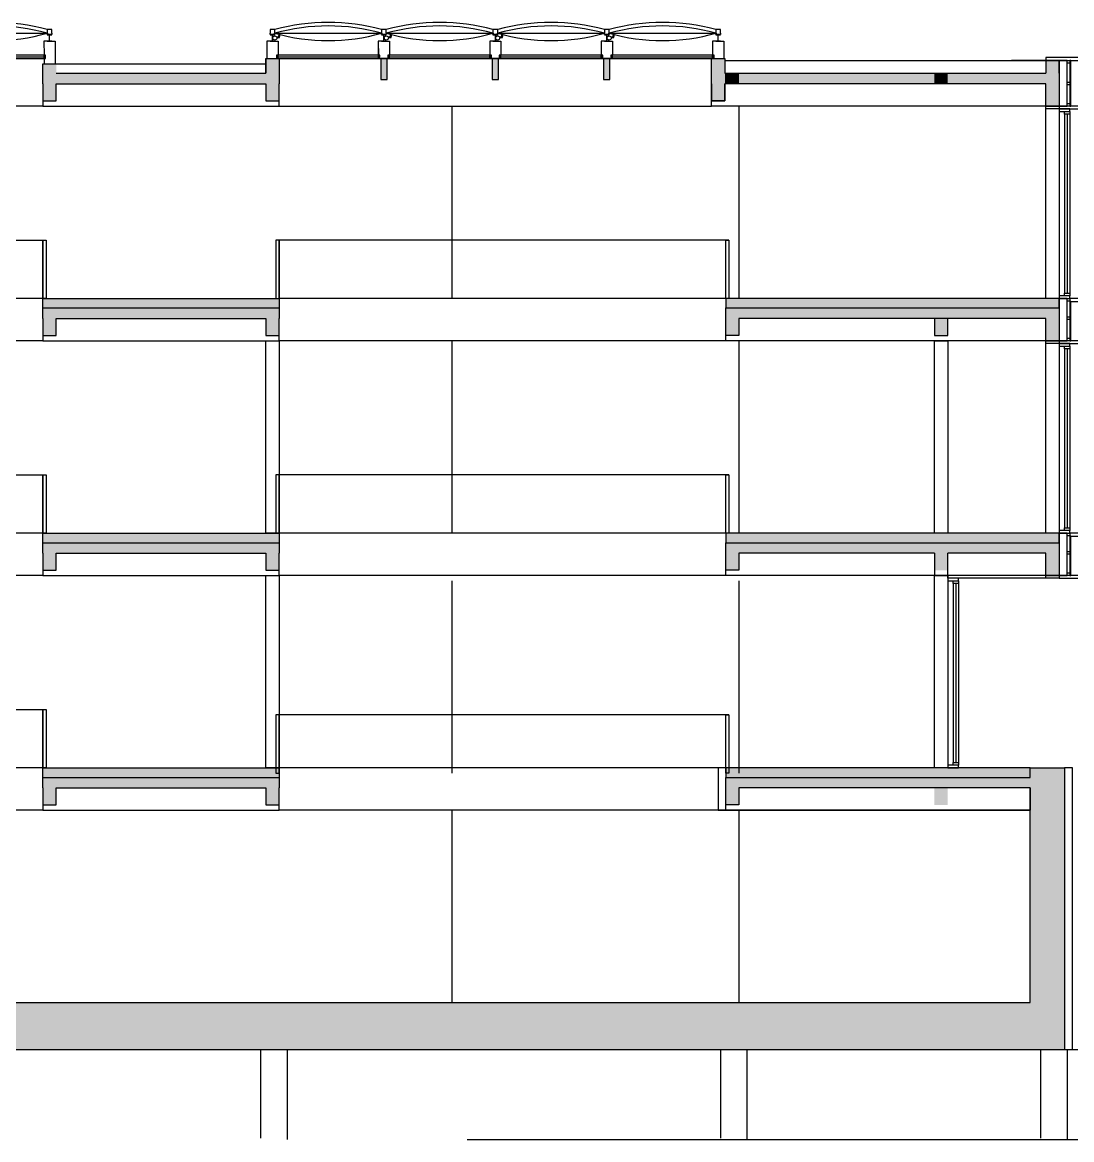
# Model space of a CAD drawing. Extents: x 126 to 1219, y 91 to 1021.
# Drawn here: x 805.38 to 838.34, y 704.18 to 739.25 of the extents above; entities that cross this region are included whole.
import ezdxf

# ---------------------------------------------------------------- set-up
doc = ezdxf.new("R2010")
doc.units = 0
doc.linetypes.add('ACAD_ISO03W100', pattern=[30, 12, -18])
for name, color, linetype in [('-_E_-_PRZEKR_J___MEMBRANY', 8, 'CONTINUOUS'), ('-_E_-_PRZEKR_J___STOLARKA', 151, 'CONTINUOUS'), ('-_E_-_PRZEKR_J_CIENKA', 253, 'CONTINUOUS'), ('-_E_-_PRZEKR_J_GRUBA', 7, 'CONTINUOUS'), ('-_E_-_PRZEKR_J_PALE', 8, 'CONTINUOUS'), ('-_E_-_PRZEKR_J_WIDOK', 8, 'CONTINUOUS'), ('-_I_-_HATCH', 255, 'CONTINUOUS')]:
    doc.layers.add(name, color=color, linetype=linetype)

# ---------------------------------------------------------------- blocks, each defined once
blk = doc.blocks.new('OKNO_W_PRZEKROJU_01')
at = {"layer": '-_E_-_PRZEKR_J___STOLARKA'}
for points in [[(1083.888519, 2263.578334), (1083.888519, 2263.628334), (1083.688519, 2263.628334), (1083.688519, 2263.578334)], [(1083.888519, 2263.578334), (1083.888519, 2263.528334), (1083.788519, 2263.528334), (1083.788519, 2263.578334)], [(1083.888519, 2260.058334), (1083.888519, 2260.108334), (1083.688519, 2260.108334), (1083.688519, 2260.058334)], [(1083.888519, 2260.158334), (1083.888519, 2260.108334), (1083.788519, 2260.108334), (1083.788519, 2260.158334)]]:
    blk.add_lwpolyline(points, close=True, dxfattribs=at)
for points in [[(1083.788519, 2263.528334), (1083.788519, 2260.158334)], [(1083.838519, 2263.528334), (1083.838519, 2260.158334)], [(1083.888519, 2263.528334), (1083.888519, 2260.158334)]]:
    blk.add_lwpolyline(points, dxfattribs=at)
blk = doc.blocks.new('_WIETLIK_DACHOWY_01')
at = {"layer": '-_E_-_PRZEKR_J___MEMBRANY'}
blk.add_lwpolyline([(1168.658519, 2269.166696), (1170.668519, 2269.166696)], dxfattribs=at)
for centre, start, end in [((1169.663519, 2265.572221), 74.379231, 105.620769), ((1169.663519, 2272.761171), 254.379231, 285.620769)]:
    blk.add_arc(centre, 3.732328, start, end, dxfattribs=at)
at = {"layer": '-_E_-_PRZEKR_J___STOLARKA'}
for points in [[(1168.688519, 2268.69228), (1170.608519, 2268.69228), (1170.608519, 2268.75228), (1168.688519, 2268.75228)], [(1168.719792, 2268.752293), (1168.689786, 2268.75228), (1168.689786, 2268.69228), (1168.719792, 2268.692293)], [(1170.638525, 2268.752293), (1170.608519, 2268.75228), (1170.608519, 2268.69228), (1170.638525, 2268.692293)]]:
    blk.add_lwpolyline(points, close=True, dxfattribs=at)
blk.add_lwpolyline([(1168.719792, 2268.72228), (1170.608519, 2268.72228)], dxfattribs=at)
at = {"layer": '-_E_-_PRZEKR_J_GRUBA'}
for points in [[(1168.647603, 2269.161932), (1168.658519, 2269.166696), (1168.658519, 2269.142318), (1168.568519, 2269.142318), (1168.568519, 2269.166696), (1168.579187, 2269.161932)], [(1170.747603, 2269.161932), (1170.758519, 2269.166696), (1170.758519, 2269.142318), (1170.668519, 2269.142318), (1170.668519, 2269.166696), (1170.679187, 2269.161932)], [(1168.613519, 2269.018334), (1168.507251, 2269.018334), (1168.507251, 2268.752293)], [(1168.658519, 2269.018334), (1168.568519, 2269.018334), (1168.613519, 2269.018334), (1168.613519, 2269.138334), (1168.658519, 2269.138334), (1168.568519, 2269.138334), (1168.613519, 2269.138334)], [(1168.613519, 2269.018334), (1168.719786, 2269.018334), (1168.719835, 2268.752293)], [(1170.713519, 2269.018334), (1170.607251, 2269.018334), (1170.608519, 2268.75228)], [(1170.758519, 2269.018334), (1170.668519, 2269.018334), (1170.713519, 2269.018334), (1170.713519, 2269.138334), (1170.758519, 2269.138334), (1170.668519, 2269.138334), (1170.713519, 2269.138334)], [(1170.713519, 2269.018334), (1170.819786, 2269.018334), (1170.819786, 2268.752293)]]:
    blk.add_lwpolyline(points, dxfattribs=at)
at = {"layer": '-_E_-_PRZEKR_J_WIDOK'}
for points in [[(1168.658519, 2269.166696), (1168.658519, 2269.233472), (1168.568519, 2269.233472), (1168.568519, 2269.166696)], [(1170.758519, 2269.166696), (1170.758519, 2269.233472), (1170.668519, 2269.233472), (1170.668519, 2269.166696)], [(1168.69203, 2269.096331), (1168.731928, 2269.103758), (1168.742677, 2269.145961)], [(1168.69702, 2269.078094), (1168.747214, 2269.087439), (1168.760833, 2269.140906)]]:
    blk.add_lwpolyline(points, dxfattribs=at)
blk.add_circle((1168.658519, 2269.077361), 0.038508, dxfattribs=at)
blk.add_arc((1169.663519, 2265.638997), 3.732328, 74.379231, 105.620769, dxfattribs=at)
blk = doc.blocks.new('*U10')
at = {"layer": '-_I_-_HATCH'}
for points in [[(1265.055719, 2536.133981), (1265.055719, 2536.833981), (1265.28699, 2536.133981)], [(1265.28699, 2536.133981), (1265.055719, 2536.833981), (1265.28699, 2536.833981)], [(1265.28699, 2536.133981), (1265.28699, 2536.833981), (1265.305719, 2536.133981)], [(1265.305719, 2536.133981), (1265.28699, 2536.833981), (1265.305719, 2536.833981)], [(1265.305719, 2536.653981), (1265.305719, 2536.833981), (1265.305719, 2536.833981)], [(1269.255721, 2536.833981), (1269.255721, 2536.933981), (1269.255721, 2536.933981)], [(1269.255721, 2536.133981), (1269.255721, 2536.933981), (1269.505721, 2536.133981)], [(1269.505721, 2536.133981), (1269.255721, 2536.933981), (1269.505721, 2536.933968)], [(1269.255721, 2536.133981), (1269.255721, 2536.833981), (1269.255721, 2536.133981)], [(1269.255721, 2536.133981), (1269.255721, 2536.833981), (1269.255721, 2536.833981)], [(1271.420725, 2536.533981), (1271.420725, 2536.933979), (1271.540725, 2536.533981)], [(1271.540725, 2536.533981), (1271.420725, 2536.933979), (1271.540725, 2536.933979)], [(1273.520723, 2536.533981), (1273.520723, 2536.933979), (1273.640723, 2536.533981)], [(1273.640723, 2536.533981), (1273.520723, 2536.933979), (1273.640723, 2536.933979)], [(1275.620723, 2536.533981), (1275.620723, 2536.933979), (1275.740723, 2536.533981)], [(1275.740723, 2536.533981), (1275.620723, 2536.933979), (1275.740723, 2536.933979)], [(1277.905719, 2536.133981), (1277.655719, 2536.933968), (1277.905719, 2536.933981)], [(1277.655719, 2536.133981), (1277.655719, 2536.133981), (1277.655719, 2536.933968)], [(1277.655719, 2536.133981), (1277.655719, 2536.933968), (1277.905719, 2536.133981)], [(1283.955726, 2536.033981), (1283.955726, 2536.893981), (1284.205726, 2536.033981)], [(1284.205726, 2536.033981), (1283.955726, 2536.893981), (1284.205726, 2536.893981)], [(1269.255721, 2536.453981), (1265.305719, 2536.653981), (1269.255721, 2536.654063)], [(1265.305719, 2536.453981), (1265.305719, 2536.653981), (1265.305719, 2536.453981)], [(1265.305719, 2536.453981), (1265.305719, 2536.653981), (1265.305719, 2536.653981)], [(1265.305719, 2536.453981), (1265.305719, 2536.653981), (1269.255721, 2536.453981)], [(1277.905719, 2536.453981), (1277.905719, 2536.653981), (1277.921037, 2536.453981)], [(1277.921037, 2536.453981), (1277.905719, 2536.653981), (1277.921037, 2536.653981)], [(1277.921037, 2536.453981), (1277.921037, 2536.653981), (1278.171037, 2536.453981)], [(1278.171037, 2536.453981), (1277.921037, 2536.653981), (1278.171037, 2536.653981)], [(1278.171037, 2536.453981), (1278.171037, 2536.653981), (1281.855722, 2536.453981)], [(1281.855722, 2536.453981), (1278.171037, 2536.653981), (1281.855722, 2536.653981)], [(1281.855722, 2536.453981), (1281.855722, 2536.653981), (1282.105722, 2536.453981)], [(1282.105722, 2536.453981), (1281.855722, 2536.653981), (1282.105722, 2536.653981)], [(1282.105722, 2536.453981), (1282.105722, 2536.653981), (1283.655716, 2536.453981)], [(1283.655716, 2536.453981), (1282.105722, 2536.653981), (1283.655716, 2536.653981)], [(1283.655716, 2536.453981), (1283.655716, 2536.653981), (1283.955726, 2536.453981)], [(1283.955726, 2536.453981), (1283.655716, 2536.653981), (1283.955726, 2536.653981)], [(1265.055719, 2531.713981), (1265.055719, 2532.413981), (1265.28699, 2531.713981)], [(1265.28699, 2531.713981), (1265.055719, 2532.413981), (1265.28699, 2532.413981)], [(1265.28699, 2531.713981), (1265.28699, 2532.413981), (1265.305719, 2531.713981)], [(1265.305719, 2531.713981), (1265.28699, 2532.413981), (1265.305719, 2532.413981)], [(1265.305719, 2532.033981), (1265.305719, 2532.413981), (1265.305719, 2532.033981)], [(1265.305719, 2532.033981), (1265.305719, 2532.413981), (1265.305719, 2532.413981)], [(1265.305719, 2532.033981), (1265.305719, 2532.413981), (1269.255721, 2532.033981)], [(1269.255721, 2532.033981), (1265.305719, 2532.413981), (1269.255721, 2532.413981)], [(1269.255721, 2531.713981), (1269.255721, 2532.413981), (1269.255721, 2531.713981)], [(1269.255721, 2531.713981), (1269.255721, 2532.413981), (1269.255721, 2532.413981)], [(1269.255721, 2531.713981), (1269.255721, 2532.413981), (1269.505721, 2531.713981)], [(1269.505721, 2531.713981), (1269.255721, 2532.413981), (1269.505721, 2532.413981)], [(1277.921037, 2531.713981), (1277.921037, 2532.413981), (1278.171037, 2531.713981)], [(1278.171037, 2531.713981), (1277.921037, 2532.413981), (1278.171037, 2532.413981)], [(1278.171037, 2532.033981), (1278.171037, 2532.413981), (1281.855722, 2532.033981)], [(1281.855722, 2532.033981), (1278.171037, 2532.413981), (1281.855722, 2532.413981)], [(1281.855722, 2531.713981), (1281.855722, 2532.413981), (1282.105722, 2531.713981)], [(1282.105722, 2531.713981), (1281.855722, 2532.413981), (1282.105722, 2532.413981)], [(1282.105722, 2532.033981), (1282.105722, 2532.413981), (1283.655716, 2532.033981)], [(1283.655716, 2532.033981), (1282.105722, 2532.413981), (1283.655716, 2532.413981)], [(1283.655716, 2532.033981), (1283.655716, 2532.413981), (1283.955726, 2532.033981)], [(1283.955726, 2532.033981), (1283.655716, 2532.413981), (1283.955726, 2532.413981)], [(1283.955726, 2531.613981), (1283.955726, 2532.413981), (1284.205726, 2531.613981)], [(1284.205726, 2531.613981), (1283.955726, 2532.413981), (1284.205726, 2532.413981)], [(1265.055719, 2527.293981), (1265.055719, 2527.993981), (1265.28699, 2527.293981)], [(1265.28699, 2527.293981), (1265.055719, 2527.993981), (1265.28699, 2527.993981)], [(1265.28699, 2527.293981), (1265.28699, 2527.993981), (1265.305719, 2527.293981)], [(1265.305719, 2527.293981), (1265.28699, 2527.993981), (1265.305719, 2527.993981)], [(1265.305719, 2527.613981), (1265.305719, 2527.993981), (1265.305719, 2527.613981)], [(1265.305719, 2527.613981), (1265.305719, 2527.993981), (1265.305719, 2527.993981)], [(1265.305719, 2527.613981), (1265.305719, 2527.993981), (1269.255721, 2527.613981)], [(1269.255721, 2527.613981), (1265.305719, 2527.993981), (1269.255721, 2527.993981)], [(1269.255721, 2527.293981), (1269.255721, 2527.993981), (1269.255721, 2527.293981)], [(1269.255721, 2527.293981), (1269.255721, 2527.993981), (1269.255721, 2527.993981)], [(1269.255721, 2527.293981), (1269.255721, 2527.993981), (1269.505721, 2527.293981)], [(1269.505721, 2527.293981), (1269.255721, 2527.993981), (1269.505721, 2527.993981)], [(1277.921037, 2527.293981), (1277.921037, 2527.993981), (1278.171037, 2527.293981)], [(1278.171037, 2527.293981), (1277.921037, 2527.993981), (1278.171037, 2527.993981)], [(1278.171037, 2527.613981), (1278.171037, 2527.993981), (1281.855722, 2527.613981)], [(1281.855722, 2527.613981), (1278.171037, 2527.993981), (1281.855722, 2527.993981)], [(1281.855722, 2527.293981), (1281.855722, 2527.993981), (1282.105722, 2527.293981)], [(1282.105722, 2527.293981), (1281.855722, 2527.993981), (1282.105722, 2527.993981)], [(1282.105722, 2527.613981), (1282.105722, 2527.993981), (1283.655716, 2527.613981)], [(1283.655716, 2527.613981), (1282.105722, 2527.993981), (1283.655716, 2527.993981)], [(1283.655716, 2527.613981), (1283.655716, 2527.993981), (1283.955726, 2527.613981)], [(1283.955726, 2527.613981), (1283.655716, 2527.993981), (1283.955726, 2527.993981)], [(1283.955726, 2527.193981), (1283.955726, 2527.993981), (1284.205726, 2527.193981)], [(1284.205726, 2527.193981), (1283.955726, 2527.993981), (1284.205726, 2527.993981)], [(1265.055719, 2522.873981), (1265.055719, 2523.573981), (1265.28699, 2522.873981)], [(1265.28699, 2522.873981), (1265.055719, 2523.573981), (1265.28699, 2523.573981)], [(1265.28699, 2522.873981), (1265.28699, 2523.573981), (1265.305719, 2522.873981)], [(1265.305719, 2522.873981), (1265.28699, 2523.573981), (1265.305719, 2523.573981)], [(1265.305719, 2523.193981), (1265.305719, 2523.573981), (1265.305719, 2523.193981)], [(1265.305719, 2523.193981), (1265.305719, 2523.573981), (1265.305719, 2523.573981)], [(1265.305719, 2523.193981), (1265.305719, 2523.573981), (1269.255721, 2523.193981)], [(1269.255721, 2523.193981), (1265.305719, 2523.573981), (1269.255721, 2523.573981)], [(1269.255721, 2522.873981), (1269.255721, 2523.573981), (1269.255721, 2522.873981)], [(1269.255721, 2522.873981), (1269.255721, 2523.573981), (1269.255721, 2523.573981)], [(1269.255721, 2522.873981), (1269.255721, 2523.573981), (1269.505721, 2522.873981)], [(1269.505721, 2522.873981), (1269.255721, 2523.573981), (1269.505721, 2523.573981)], [(1277.921037, 2522.873981), (1277.921037, 2523.573981), (1278.171037, 2522.873981)], [(1278.171037, 2522.873981), (1277.921037, 2523.573981), (1278.171037, 2523.573981)], [(1278.171037, 2523.193981), (1278.171037, 2523.573981), (1281.855722, 2523.193981)], [(1281.855722, 2523.193981), (1278.171037, 2523.573981), (1281.855722, 2523.573981)], [(1281.855722, 2522.873981), (1281.855722, 2523.573981), (1282.105722, 2522.873981)], [(1282.105722, 2522.873981), (1281.855722, 2523.573981), (1282.105722, 2523.573981)], [(1282.105722, 2523.193981), (1282.105722, 2523.573981), (1283.655716, 2523.193981)], [(1283.655716, 2523.193981), (1282.105722, 2523.573981), (1283.655716, 2523.573981)], [(1283.655716, 2519.153981), (1283.655716, 2523.573981), (1283.955726, 2519.153981)], [(1283.955726, 2519.153981), (1283.655716, 2523.573981), (1283.955726, 2523.573981)], [(1283.955726, 2519.153981), (1283.955726, 2523.573981), (1284.205726, 2519.153981)], [(1284.205726, 2519.153981), (1283.955726, 2523.573981), (1284.205726, 2523.573981)], [(1284.205726, 2519.153981), (1284.205726, 2523.573981), (1284.305716, 2519.153981)], [(1284.305716, 2519.153981), (1284.205726, 2523.573981), (1284.305716, 2523.573981)], [(1263.465163, 2518.269074), (1263.465163, 2519.153981), (1265.055719, 2518.269074)], [(1265.055719, 2518.269074), (1263.465163, 2519.153981), (1265.055719, 2519.153981)], [(1265.055719, 2518.269074), (1265.055719, 2519.153981), (1265.28699, 2518.269074)], [(1265.28699, 2518.269074), (1265.055719, 2519.153981), (1265.28699, 2519.153981)], [(1265.28699, 2518.269074), (1265.28699, 2519.153981), (1265.305719, 2518.269074)], [(1265.305719, 2518.269074), (1265.28699, 2519.153981), (1265.305719, 2519.153981)], [(1265.305719, 2518.269074), (1265.305719, 2519.153981), (1265.305719, 2518.269074)], [(1265.305719, 2518.269074), (1265.305719, 2519.153981), (1265.305719, 2519.153981)], [(1265.305719, 2518.269074), (1265.305719, 2519.153981), (1269.255721, 2518.269074)], [(1269.255721, 2518.269074), (1265.305719, 2519.153981), (1269.255721, 2519.153981)], [(1269.255721, 2518.269074), (1269.255721, 2519.153981), (1269.255721, 2518.269074)], [(1269.255721, 2518.269074), (1269.255721, 2519.153981), (1269.255721, 2519.153981)], [(1269.255721, 2518.269074), (1269.255721, 2519.153981), (1269.505721, 2518.269074)], [(1269.505721, 2518.269074), (1269.255721, 2519.153981), (1269.505721, 2519.153981)], [(1269.505721, 2518.269074), (1269.505721, 2519.153981), (1271.420725, 2518.269074)], [(1271.420725, 2518.269074), (1269.505721, 2519.153981), (1271.420725, 2519.153981)], [(1271.420725, 2518.269074), (1271.420725, 2519.153981), (1271.540725, 2518.269074)], [(1271.540725, 2518.269074), (1271.420725, 2519.153981), (1271.540725, 2519.153981)], [(1271.540725, 2518.269074), (1271.540725, 2519.153981), (1273.520723, 2518.269074)], [(1273.520723, 2518.269074), (1271.540725, 2519.153981), (1273.520723, 2519.153981)], [(1273.520723, 2518.269074), (1273.520723, 2519.153981), (1273.640723, 2518.269074)], [(1273.640723, 2518.269074), (1273.520723, 2519.153981), (1273.640723, 2519.153981)], [(1273.640723, 2518.269074), (1273.640723, 2519.153981), (1275.620723, 2518.269074)], [(1275.620723, 2518.269074), (1273.640723, 2519.153981), (1275.620723, 2519.153981)], [(1275.620723, 2518.269074), (1275.620723, 2519.153981), (1275.740723, 2518.269074)], [(1275.740723, 2518.269074), (1275.620723, 2519.153981), (1275.740723, 2519.153981)], [(1275.740723, 2518.269074), (1275.740723, 2519.153981), (1277.655719, 2518.269074)], [(1277.655719, 2518.269074), (1275.740723, 2519.153981), (1277.655719, 2519.153981)], [(1277.655719, 2518.269074), (1277.655719, 2519.153981), (1277.655719, 2518.269074)], [(1277.655719, 2518.269074), (1277.655719, 2519.153981), (1277.655719, 2519.153981)], [(1277.655719, 2518.269074), (1277.655719, 2519.153981), (1277.905719, 2518.269074)], [(1277.905719, 2518.269074), (1277.655719, 2519.153981), (1277.905719, 2519.153981)], [(1277.905719, 2518.269074), (1277.905719, 2519.153981), (1277.921037, 2518.269074)], [(1277.921037, 2518.269074), (1277.905719, 2519.153981), (1277.921037, 2519.153981)], [(1277.921037, 2518.269074), (1277.921037, 2519.153981), (1278.171037, 2518.269074)], [(1278.171037, 2518.269074), (1277.921037, 2519.153981), (1278.171037, 2519.153981)], [(1278.171037, 2518.269074), (1278.171037, 2519.153981), (1281.855722, 2518.269074)], [(1281.855722, 2518.269074), (1278.171037, 2519.153981), (1281.855722, 2519.153981)], [(1281.855722, 2518.269074), (1281.855722, 2519.153981), (1282.105722, 2518.269074)], [(1282.105722, 2518.269074), (1281.855722, 2519.153981), (1282.105722, 2519.153981)], [(1282.105722, 2518.269074), (1282.105722, 2519.153981), (1283.655716, 2518.269074)], [(1283.655716, 2518.269074), (1282.105722, 2519.153981), (1283.655716, 2519.153981)], [(1283.655716, 2518.269074), (1283.655716, 2519.153981), (1283.955726, 2518.269074)], [(1283.955726, 2518.269074), (1283.655716, 2519.153981), (1283.955726, 2519.153981)], [(1283.955726, 2518.269074), (1283.955726, 2519.153981), (1284.205726, 2518.269074)], [(1284.205726, 2518.269074), (1283.955726, 2519.153981), (1284.205726, 2519.153981)], [(1284.205726, 2518.269074), (1284.205726, 2519.153981), (1284.305716, 2518.269074)], [(1284.305716, 2518.269074), (1284.205726, 2519.153981), (1284.305716, 2519.153981)], [(1284.305716, 2518.269074), (1284.305716, 2519.153981), (1284.305721, 2518.269074)], [(1284.305721, 2518.269074), (1284.305716, 2519.153981), (1284.305721, 2519.153981)], [(1284.305721, 2518.269074), (1284.305721, 2519.153981), (1284.305726, 2518.269074)]]:
    blk.add_solid(points, dxfattribs=at)
blk = doc.blocks.new('HATCH_PRZEKROJ_2_OBRYS')
at = {"layer": '-_I_-_HATCH'}
blk.add_blockref('*U10', (0, 0), dxfattribs=at)
blk = doc.blocks.new('PRZEKR_J_2')
at = {"layer": '-_E_-_PRZEKR_J_GRUBA'}
for points in [[(1228.004192, 2380.674523), (1228.004192, 2381.204523), (1227.944192, 2381.204523), (1227.944192, 2380.424523), (1228.004192, 2380.424523)], [(1232.544192, 2380.874523), (1232.544192, 2381.204523), (1232.484192, 2381.204523), (1232.484192, 2380.874523), (1232.544192, 2380.874523)], [(1236.964192, 2380.874523), (1236.964192, 2381.204523), (1236.904192, 2381.204523), (1236.904192, 2380.874523), (1236.964192, 2380.874523)], [(1228.004192, 2380.874523), (1228.864192, 2380.874523), (1228.864192, 2380.894523), (1228.004192, 2380.894523)], [(1232.544192, 2380.874523), (1233.284192, 2380.874523), (1233.284192, 2380.894523), (1232.544192, 2380.894523)], [(1236.964192, 2380.874523), (1237.704192, 2380.874523), (1237.704192, 2380.894523), (1236.964192, 2380.894523)], [(1246.6291, 2380.774513), (1246.6291, 2380.924513), (1241.324192, 2380.924513), (1241.324192, 2380.774513)], [(1228.004192, 2380.824523), (1228.004192, 2380.874523), (1228.054192, 2380.874523), (1228.054192, 2380.824523)], [(1228.864192, 2380.674523), (1228.864192, 2380.824523), (1228.004192, 2380.824523), (1228.004192, 2380.674523)], [(1228.409192, 2380.824523), (1228.409192, 2380.874523), (1228.459192, 2380.874523), (1228.459192, 2380.824523)], [(1228.814192, 2380.824523), (1228.814192, 2380.874523), (1228.864192, 2380.874523), (1228.864192, 2380.824523)], [(1228.914192, 2380.674523), (1228.914192, 2380.424523), (1228.864192, 2380.424523), (1228.864192, 2380.674523)], [(1232.484192, 2380.824523), (1232.484192, 2380.874523), (1232.534192, 2380.874523), (1232.534192, 2380.824523)], [(1233.284192, 2380.674523), (1233.284192, 2380.824523), (1232.484192, 2380.824523), (1232.484192, 2380.674523)], [(1232.829192, 2380.824523), (1232.829192, 2380.874523), (1232.879192, 2380.874523), (1232.879192, 2380.824523)], [(1233.234192, 2380.824523), (1233.234192, 2380.874523), (1233.284192, 2380.874523), (1233.284192, 2380.824523)], [(1233.334192, 2380.674523), (1233.334192, 2380.424523), (1233.284192, 2380.424523), (1233.284192, 2380.674523)], [(1236.904192, 2380.824523), (1236.904192, 2380.874523), (1236.954192, 2380.874523), (1236.954192, 2380.824523)], [(1237.704192, 2380.674523), (1237.704192, 2380.824523), (1236.904192, 2380.824523), (1236.904192, 2380.674523)], [(1237.249192, 2380.824523), (1237.249192, 2380.874523), (1237.299192, 2380.874523), (1237.299192, 2380.824523)], [(1237.654192, 2380.824523), (1237.654192, 2380.874523), (1237.704192, 2380.874523), (1237.704192, 2380.824523)], [(1237.754192, 2380.674523), (1237.754192, 2380.424523), (1237.704192, 2380.424523), (1237.704192, 2380.674523)], [(1231.384192, 2374.389834), (1231.384192, 2374.449834), (1232.484192, 2374.449834), (1232.484192, 2374.389834)], [(1235.804192, 2374.389834), (1235.804192, 2374.449834), (1236.904192, 2374.449834), (1236.904192, 2374.389834)], [(1240.324192, 2374.389834), (1240.324192, 2374.449834), (1241.424192, 2374.449834), (1241.424192, 2374.389834)], [(1228.064192, 2372.08952), (1228.364192, 2372.08952), (1228.364192, 2372.20952), (1227.964192, 2372.20952), (1227.964192, 2372.08952)], [(1228.064192, 2369.98952), (1228.364192, 2369.98952), (1228.364192, 2370.10952), (1227.964192, 2370.10952), (1227.964192, 2369.98952)], [(1228.064192, 2367.889522), (1228.364192, 2367.889522), (1228.364192, 2368.009522), (1227.964192, 2368.009522), (1227.964192, 2367.889522)], [(1231.384192, 2365.974518), (1231.384192, 2365.914518), (1232.484192, 2365.914518), (1232.484192, 2365.974518)], [(1235.804192, 2365.974518), (1235.804192, 2365.914518), (1236.904192, 2365.914518), (1236.904192, 2365.974518)], [(1240.324192, 2365.974518), (1240.324192, 2365.914518), (1241.424192, 2365.914518), (1241.424192, 2365.974518)], [(1231.384192, 2361.524516), (1231.384192, 2361.584516), (1232.484192, 2361.584516), (1232.484192, 2361.524516)], [(1235.804192, 2361.524516), (1235.804192, 2361.584516), (1236.904192, 2361.584516), (1236.904192, 2361.524516)], [(1240.224192, 2361.524516), (1240.224192, 2361.584516), (1241.324192, 2361.584516), (1241.324192, 2361.524516)]]:
    blk.add_lwpolyline(points, close=True, dxfattribs=at)
for points in [[(1228.864192, 2380.674523), (1228.914192, 2380.674523), (1228.914192, 2380.894523), (1228.914192, 2381.204523), (1228.864192, 2381.204523), (1228.864192, 2380.674523)], [(1233.284192, 2380.674523), (1233.334192, 2380.674523), (1233.334192, 2380.894523), (1233.334192, 2381.204523), (1233.284192, 2381.204523), (1233.284192, 2380.674523)], [(1237.704192, 2380.674523), (1237.754192, 2380.674523), (1237.754192, 2380.894523), (1237.754192, 2381.204523), (1237.704192, 2381.204523), (1237.704192, 2380.674523)], [(1228.164192, 2380.674523), (1228.004192, 2380.674523), (1228.004192, 2380.424523), (1228.244192, 2380.424523)], [(1228.244192, 2380.674523), (1228.004192, 2380.674523), (1228.004192, 2379.774552)], [(1228.244192, 2380.674523), (1228.864192, 2380.674523), (1228.864192, 2380.424523), (1228.444192, 2380.424523), (1228.444192, 2374.639834)], [(1228.244192, 2380.674523), (1228.244192, 2380.674523), (1228.864192, 2380.674523), (1228.864192, 2380.424523), (1228.444192, 2380.424523), (1228.444192, 2374.374516), (1228.764192, 2374.374516), (1228.764192, 2374.124516), (1228.244192, 2374.124516)], [(1228.764192, 2380.674523), (1228.864192, 2380.674523), (1228.864192, 2374.124516), (1228.764192, 2374.124516)], [(1232.664192, 2380.674523), (1232.484192, 2380.674523), (1232.484192, 2374.389834), (1232.664192, 2374.389834)], [(1232.864192, 2374.639834), (1233.184192, 2374.639834), (1233.184192, 2374.389834), (1232.664192, 2374.389834), (1232.664192, 2380.674523), (1233.284192, 2380.674523), (1233.284192, 2380.424523), (1232.864192, 2380.424523), (1232.864192, 2374.639834), (1233.184192, 2374.639834), (1233.184192, 2374.389834), (1232.864192, 2374.389834)], [(1233.184192, 2380.674523), (1233.284192, 2380.674523), (1233.284192, 2374.389834), (1233.184192, 2374.389834)], [(1237.084192, 2380.674523), (1236.904192, 2380.674523), (1236.904192, 2374.389834), (1237.084192, 2374.389834)], [(1237.284192, 2374.639834), (1237.604192, 2374.639834), (1237.604192, 2374.389834), (1237.084192, 2374.389834), (1237.084192, 2380.674523), (1237.704192, 2380.674523), (1237.704192, 2380.424523), (1237.284192, 2380.424523), (1237.284192, 2378.574519)], [(1237.604192, 2380.674523), (1237.704192, 2380.674523), (1237.704192, 2374.389834), (1237.604192, 2374.389834)], [(1241.504192, 2380.124513), (1241.324192, 2380.124513), (1241.324192, 2380.774513), (1245.744192, 2380.774513)], [(1245.7291, 2342.224519), (1246.6291, 2342.224519), (1246.6291, 2380.774523)], [(1245.744192, 2380.774523), (1245.744192, 2380.774523), (1245.744192, 2380.774523), (1245.744192, 2380.774523), (1246.6291, 2380.774523)], [(1228.004192, 2374.374516), (1228.004192, 2380.424523)], [(1228.244192, 2374.639834), (1228.244192, 2380.424523)], [(1228.244192, 2374.374516), (1228.244192, 2380.424523)], [(1237.754192, 2380.424523), (1237.754192, 2378.574519), (1237.704192, 2378.574519)], [(1241.324192, 2380.124513), (1241.324192, 2374.249518), (1242.124192, 2374.249518), (1242.124192, 2380.124513)], [(1241.504192, 2380.124513), (1241.324192, 2380.124513), (1241.324192, 2374.389834), (1241.504192, 2374.389834)], [(1241.704192, 2374.639834), (1242.024192, 2374.639834), (1242.024192, 2374.389834), (1241.504192, 2374.389834), (1241.504192, 2380.124513)], [(1245.744192, 2380.124513), (1241.704192, 2380.124513)], [(1241.704192, 2380.124513), (1242.124192, 2380.124513), (1242.124192, 2380.124513), (1241.704192, 2380.124513), (1241.704192, 2374.639834), (1242.024192, 2374.639834), (1242.024192, 2374.389834), (1241.704192, 2374.389834)], [(1242.024192, 2380.124513), (1242.124192, 2380.124513), (1242.124192, 2374.389834), (1242.024192, 2374.389834)], [(1245.744192, 2342.874519), (1245.744192, 2380.124513)], [(1232.864192, 2378.324519), (1233.184192, 2378.324519), (1233.184192, 2378.574519), (1232.864192, 2378.574519)], [(1237.284192, 2378.324519), (1237.704192, 2378.324519), (1237.704192, 2378.574519), (1237.284192, 2378.574519)], [(1237.284192, 2378.324519), (1237.284192, 2374.639834), (1237.604192, 2374.639834), (1237.604192, 2374.389834), (1237.284192, 2374.389834)], [(1228.244192, 2374.124516), (1228.064192, 2374.124516), (1227.964192, 2374.124516), (1227.964192, 2374.374516), (1228.244192, 2374.374516)], [(1228.444192, 2374.124516), (1228.764192, 2374.124516), (1228.764192, 2374.374516), (1228.444192, 2374.374516)], [(1232.864192, 2374.389834), (1232.664192, 2374.389834)], [(1237.284192, 2374.389834), (1237.084192, 2374.389834)], [(1241.704192, 2374.389834), (1241.504192, 2374.389834)], [(1227.904192, 2374.355787), (1227.964192, 2374.355787)], [(1228.444192, 2374.124516), (1228.244192, 2374.124516)], [(1227.964192, 2372.044522), (1227.964205, 2372.255794)], [(1227.964205, 2369.944524), (1227.964192, 2370.155796)], [(1227.964205, 2367.84452), (1227.964192, 2368.055798)], [(1228.244192, 2365.724518), (1228.004192, 2365.724518), (1227.964192, 2365.723253), (1227.964192, 2365.973253), (1228.244192, 2365.974518)], [(1227.964192, 2365.724518), (1227.964192, 2365.741982), (1227.964192, 2365.954523), (1227.964192, 2365.955794)], [(1227.964205, 2365.974518), (1228.244192, 2365.974518)], [(1228.004192, 2365.974518), (1228.244192, 2365.974518)], [(1228.004192, 2365.974518), (1228.244192, 2365.974518)], [(1228.004192, 2365.974518), (1228.244192, 2365.974518)], [(1228.004192, 2365.974518), (1228.244192, 2365.974518)], [(1228.244192, 2365.974518), (1228.244192, 2365.974518), (1228.444192, 2365.974518)], [(1228.444192, 2365.724518), (1228.764192, 2365.724518), (1228.764192, 2365.974518), (1228.444192, 2365.974518)], [(1228.764192, 2361.524516), (1228.864192, 2361.524516), (1228.864192, 2365.974518), (1228.764192, 2365.974518)], [(1232.664192, 2361.524516), (1232.484192, 2361.524516), (1232.484192, 2365.974518), (1232.664192, 2365.974518)], [(1232.864192, 2361.524516), (1232.664192, 2361.524516), (1232.664192, 2365.974518), (1232.864192, 2365.974518)], [(1232.864192, 2365.724518), (1233.184192, 2365.724518), (1233.184192, 2365.974518), (1232.864192, 2365.974518)], [(1233.184192, 2361.524516), (1233.284192, 2361.524516), (1233.284192, 2365.974518), (1233.184192, 2365.974518)], [(1237.084192, 2361.524516), (1236.904192, 2361.524516), (1236.904192, 2365.974518), (1237.084192, 2365.974518)], [(1237.284192, 2361.524516), (1237.084192, 2361.524516), (1237.084192, 2365.974518), (1237.284192, 2365.974518)], [(1237.284192, 2365.724518), (1237.604192, 2365.724518), (1237.604192, 2365.974518), (1237.284192, 2365.974518)], [(1237.604192, 2361.524516), (1237.704192, 2361.524516), (1237.704192, 2365.974518), (1237.604192, 2365.974518)], [(1241.504192, 2361.524516), (1241.324192, 2361.524516), (1241.324192, 2365.974518), (1241.504192, 2365.974518)], [(1241.704192, 2361.524516), (1241.504192, 2361.524516), (1241.504192, 2365.974518), (1241.704192, 2365.974518)], [(1241.704192, 2365.724518), (1242.024192, 2365.724518), (1242.024192, 2365.974518), (1241.704192, 2365.974518)], [(1242.024192, 2361.524516), (1242.124192, 2361.524516), (1242.124192, 2365.974518), (1242.024192, 2365.974518)], [(1227.904192, 2365.743253), (1227.964192, 2365.741982)], [(1227.964192, 2365.724518), (1228.244192, 2365.724518)], [(1228.004192, 2365.724518), (1228.244192, 2365.724518)], [(1228.004192, 2365.724518), (1228.244192, 2365.724518)], [(1228.004192, 2365.724518), (1228.244192, 2365.724518)], [(1228.004192, 2365.724518), (1228.244192, 2365.724518)], [(1228.244192, 2361.524516), (1228.064192, 2361.524516), (1228.064192, 2365.724518), (1228.244192, 2365.724518)], [(1228.244192, 2361.774516), (1228.244192, 2365.724518)], [(1228.444192, 2361.774516), (1228.444192, 2365.724518)], [(1232.864192, 2361.774516), (1232.864192, 2365.724518)], [(1237.284192, 2361.774516), (1237.284192, 2365.724518)], [(1241.704192, 2361.774516), (1241.704192, 2365.724518)], [(1227.904192, 2361.755787), (1228.064192, 2361.755787)], [(1228.444192, 2361.524516), (1228.764192, 2361.524516), (1228.764192, 2361.774516), (1228.444192, 2361.774516)], [(1232.864192, 2361.524516), (1233.184192, 2361.524516), (1233.184192, 2361.774516), (1232.864192, 2361.774516)], [(1237.284192, 2361.524516), (1237.604192, 2361.524516), (1237.604192, 2361.774516), (1237.284192, 2361.774516)], [(1241.704192, 2361.524516), (1242.024192, 2361.524516), (1242.024192, 2361.774516), (1241.704192, 2361.774516)], [(1227.964205, 2361.54452), (1228.064192, 2361.54452)], [(1228.444192, 2361.524516), (1228.244192, 2361.524516)]]:
    blk.add_lwpolyline(points, dxfattribs=at)
at = {"layer": '-_E_-_PRZEKR_J_PALE', "linetype": 'ACAD_ISO03W100'}
for points in [[(1246.644192, 2380.825008), (1248.326993, 2380.825008)], [(1246.644192, 2380.325008), (1248.299249, 2380.325008)], [(1246.644192, 2374.79032), (1248.326993, 2374.79032)], [(1246.644192, 2374.29032), (1248.299249, 2374.29032)], [(1246.644192, 2366.125004), (1248.326993, 2366.125004)], [(1246.644192, 2365.625004), (1248.299249, 2365.625004)]]:
    blk.add_lwpolyline(points, dxfattribs=at)
at = {"layer": '-_E_-_PRZEKR_J_WIDOK', "linetype": 'ACAD_ISO03W100'}
blk.add_lwpolyline([(1248.326993, 2309.515383), (1248.326993, 2430.986035)], dxfattribs=at)
at = {"layer": '-_E_-_PRZEKR_J_WIDOK'}
for points in [[(1241.474192, 2311.5467), (1243.364192, 2312.651222), (1243.364192, 2322.920797), (1242.064192, 2323.849519), (1242.064192, 2328.511177), (1242.864192, 2329.0631), (1242.864192, 2338.92401), (1246.6291, 2340.547408), (1246.6291, 2380.924513), (1246.6291, 2381.729162), (1242.864192, 2383.768124), (1242.864192, 2409.949576), (1242.864192, 2410.698676), (1246.644192, 2412.382804), (1246.644192, 2422.674652), (1246.644192, 2423.572309), (1241.324192, 2425.598973), (1241.324192, 2429.109963)], [(1228.864192, 2374.639834), (1232.484192, 2374.639834)], [(1233.284192, 2374.639834), (1236.904192, 2374.639834)], [(1237.804192, 2374.639834), (1241.424192, 2374.639834)], [(1242.124192, 2374.639834), (1245.744192, 2374.639834)], [(1231.384192, 2374.449834), (1231.384192, 2365.974518), (1232.484192, 2365.974518)], [(1232.484192, 2374.389834), (1232.484192, 2365.974518)], [(1233.284192, 2374.389834), (1233.284192, 2365.974518)], [(1235.804192, 2374.449834), (1235.804192, 2365.974518), (1236.904192, 2365.974518)], [(1236.904192, 2374.389834), (1236.904192, 2365.974518)], [(1237.704192, 2374.389834), (1237.704192, 2365.974518)], [(1240.324192, 2374.449834), (1240.324192, 2365.974518), (1241.424192, 2365.974518)], [(1241.324192, 2374.389834), (1241.324192, 2365.974518)], [(1242.124192, 2374.389834), (1242.124192, 2365.974518)], [(1228.864192, 2365.974518), (1228.864192, 2374.124516)], [(1228.864192, 2369.232289), (1232.484192, 2369.232289)], [(1233.284192, 2369.232289), (1236.904192, 2369.232289)], [(1237.804192, 2369.232289), (1241.424192, 2369.232289)], [(1242.124192, 2369.232289), (1245.744192, 2369.232289)], [(1227.964205, 2367.84452), (1227.964192, 2368.055798)], [(1228.864192, 2361.524516), (1228.864192, 2353.374518)], [(1231.384192, 2353.374518), (1231.384192, 2361.524516), (1232.484192, 2361.524516)], [(1232.484192, 2361.524516), (1232.484192, 2355.186283)], [(1233.284192, 2361.524516), (1233.284192, 2356.50393)], [(1235.804192, 2353.374518), (1235.804192, 2361.524516), (1236.904192, 2361.524516)], [(1236.904192, 2361.524516), (1236.904192, 2355.186283)], [(1237.704192, 2361.524516), (1237.704192, 2356.50393)], [(1240.224192, 2353.374518), (1240.224192, 2361.524516), (1241.324192, 2361.524516)], [(1241.324192, 2361.524516), (1241.324192, 2355.186283)], [(1242.124192, 2361.524516), (1242.124192, 2356.50393)]]:
    blk.add_lwpolyline(points, dxfattribs=at)
for points in [[(1232.484192, 2380.674523), (1232.484192, 2380.424523), (1228.864192, 2380.424523), (1228.864192, 2380.674523)], [(1236.904192, 2380.674523), (1236.904192, 2380.424523), (1233.284192, 2380.424523), (1233.284192, 2380.674523)], [(1236.904192, 2378.574519), (1236.904192, 2378.324519), (1233.284192, 2378.324519), (1233.284192, 2378.574519)], [(1241.324192, 2378.574519), (1241.324192, 2378.324519), (1237.704192, 2378.324519), (1237.704192, 2378.574519)], [(1236.904192, 2365.974518), (1236.904192, 2365.724518), (1233.284192, 2365.724518), (1233.284192, 2365.974518)], [(1241.324192, 2365.974518), (1241.324192, 2365.724518), (1237.704192, 2365.724518), (1237.704192, 2365.974518)]]:
    blk.add_lwpolyline(points, close=True, dxfattribs=at)
at = {"layer": '-_E_-_PRZEKR_J___STOLARKA', "rotation": 90}
for p in [(3492.542526, 1296.986004), (3496.962526, 1296.986004), (3501.382526, 1294.886001)]:
    blk.add_blockref('OKNO_W_PRZEKROJU_01', p, dxfattribs=at)
at = {"layer": '-_E_-_PRZEKR_J_WIDOK', "rotation": 90}
for p in [(3496.656485, 1203.536001), (3496.656485, 1201.436003), (3496.656485, 1199.336005), (3496.656485, 1197.236001), (3496.656485, 1190.936001)]:
    blk.add_blockref('_WIETLIK_DACHOWY_01', p, dxfattribs=at)
at = {"layer": '-_I_-_HATCH', "rotation": 90}
blk.add_blockref('HATCH_PRZEKROJ_2_OBRYS', (3764.898174, 1096.468797), dxfattribs=at)

msp = doc.modelspace()

# ---------------------------------------------------------------- block references
at = {"layer": '-_E_-_PRZEKR_J_CIENKA', "xscale": 1.666665, "yscale": 1.666665, "zscale": 1.666665, "rotation": 270}
msp.add_blockref('PRZEKR_J_2', (-3129.840576, 2784.72305), dxfattribs=at)

doc.saveas('drawing.dxf')
